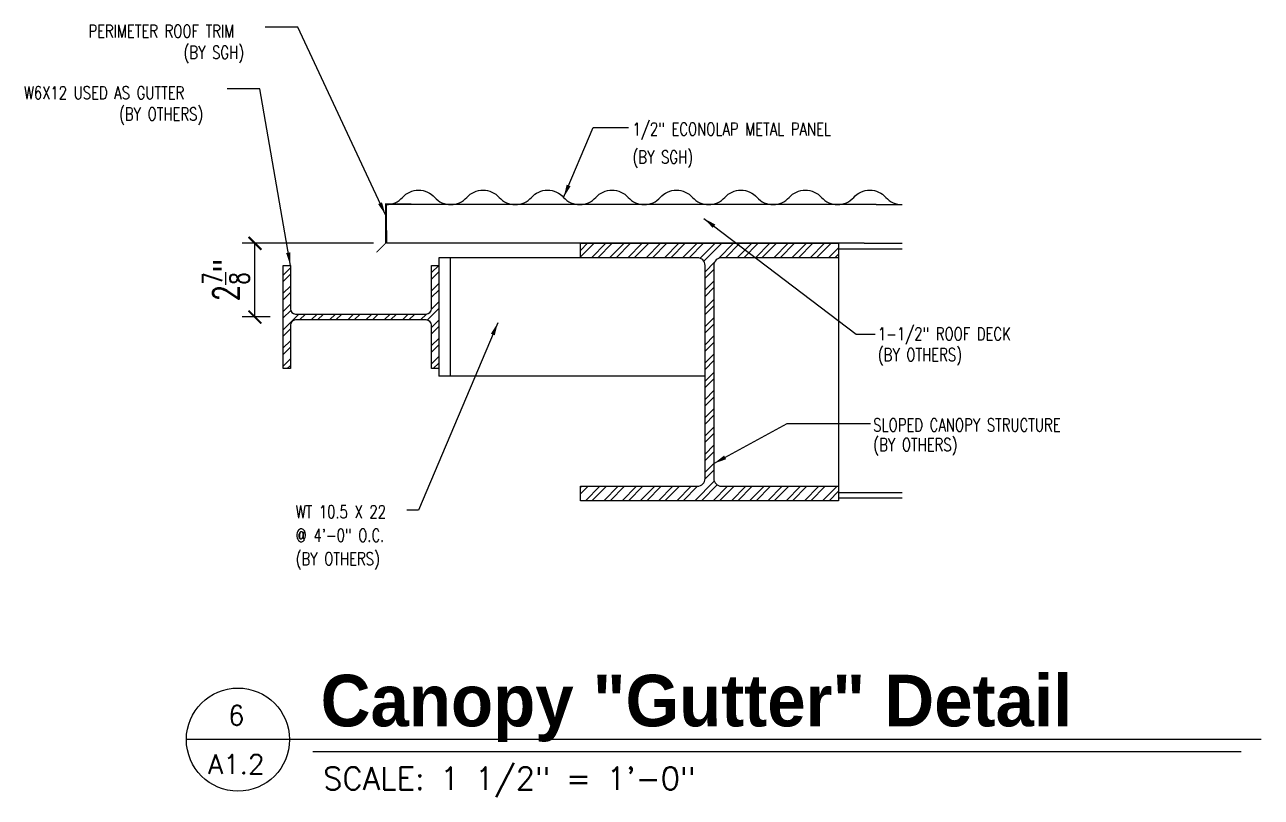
# Model space of a CAD drawing. Header units: inches. Extents: x 0 to 10293, y 0 to 4182.
# Drawn here: x 363.1 to 411.05, y 4083.42 to 4113.37 of the extents above; entities that cross this region are included whole.
import ezdxf
from ezdxf.enums import TextEntityAlignment as Align

# ---------------------------------------------------------------- set-up
doc = ezdxf.new("R2010")
doc.units = ezdxf.units.IN
doc.header["$LTSCALE"] = 48
doc.header["$MEASUREMENT"] = 0
doc.styles.add('Arch-Dim', font='romans.shx', dxfattribs={"width": 0.75})
doc.styles.add('BOLD', font='bold.shx', dxfattribs={"height": 18})
doc.styles.add('NOTATION', font='romans.shx', dxfattribs={"width": 0.75})
doc.styles.add('SIMPLEX', font='SIMPLEX.SHX')
doc.dimstyles.new('Aec-Arch-I-96', dxfattribs={"dimscale": 96, "dimtxt": 0.09375, "dimasz": 0.0625, "dimexe": 0.0625, "dimexo": 0.0625, "dimgap": 0.03125, "dimtad": 1, "dimdec": 4, "dimzin": 3, "dimdsep": 46, "dimlunit": 4, "dimtxsty": 'Arch-Dim', "dimblk": 'ARCHTICK', "dimcen": 0.09375, "dimazin": 2, "dimtfac": 0.75, "dimtdec": 4, "dimtix": 1, "dimtmove": 2, "dimatfit": 2, "dimfxl": 0, "dimtolj": 1, "dimtzin": 0, "dimarcsym": 0})

# ---------------------------------------------------------------- blocks, each defined once
blk = doc.blocks.new('_ArchTick')
at = {"color": 0, "linetype": 'ByBlock', "const_width": 0.15}
blk.add_lwpolyline([(-0.5, -0.5), (0.5, 0.5)], dxfattribs=at)
blk = doc.blocks.new('STDTITLE')
at = {"color": 5}
blk.add_line((10.421, 0), (0, 0), dxfattribs=at)
at = {"color": 4}
blk.add_line((10.225, -0.12), (1.227, -0.12), dxfattribs=at)
at = {"color": 5}
blk.add_circle((0.5, 0), 0.5, dxfattribs=at)
at = {"color": 4, "flags": 12}
for tag, p, height, style in [('TITLE2', (1.302, 0.78), 0.5, 'BOLD'), ('TITLE1', (1.302, 0.128), 0.5, 'BOLD'), ('SCALE', (1.326, -0.486), 0.219, 'SIMPLEX')]:
    blk.add_attdef(tag, p, '', height=height, dxfattribs=dict(at, style=style))
at = {"color": 4, "style": 'SIMPLEX', "flags": 12}
for tag, p in [('INFORMATION3', (10.222, 0.791)), ('INFORMATION2', (10.222, 0.462)), ('INFORMATION1', (10.222, 0.133))]:
    blk.add_attdef(tag, text='', height=0.188, dxfattribs=at).set_placement(p, align=Align.RIGHT)
blk.add_attdef('DETNO', text='', height=0.188, dxfattribs=at).set_placement((0.484, 0.142), align=Align.CENTER)
blk.add_attdef('SHTNO', text='', height=0.188, dxfattribs=at).set_placement((0.484, -0.145), align=Align.TOP_CENTER)
blk = doc.blocks.new('*D179')
at = {"color": 0, "lineweight": -2}
for p, q in [((376.62, 4104.897), (371.524, 4104.897)), ((372.024, 4102.039), (372.024, 4104.897)), ((372.62, 4102.039), (371.524, 4102.039))]:
    blk.add_line(p, q, dxfattribs=at)
at = {"layer": 'Defpoints', "color": 0}
for p in [(372.024, 4104.897), (377.12, 4104.897), (373.12, 4102.039)]:
    blk.add_point(p, dxfattribs=at)
at = {"color": 0, "lineweight": -2, "xscale": 0.5, "yscale": 0.5, "zscale": 0.5}
for p, rotation in [((372.024, 4104.897), 90), ((372.024, 4102.039), 270)]:
    blk.add_blockref('_ArchTick', p, dxfattribs=dict(at, rotation=rotation))
at = {"color": 0, "insert": (370.899, 4103.468), "char_height": 1, "attachment_point": 5, "rotation": 90, "style": 'Arch-Dim'}
blk.add_mtext('\\A1;2{\\H0.750000x;\\S7/8;}"', dxfattribs=at)

msp = doc.modelspace()

# ---------------------------------------------------------------- linework, layer by layer
for p, q in [((396.11986, 4106.39662), (377.11986, 4106.39662)), ((377.11986, 4105.39662), (377.11986, 4106.39662)), ((396.11986, 4106.39662), (397.11986, 4106.39662)), ((377.11986, 4105.39662), (377.11986, 4104.89662)), ((395.65086, 4104.89662), (377.11986, 4104.89662)), ((384.64986, 4104.37107), (385.17541, 4104.89662)), ((384.64986, 4104.62107), (384.92541, 4104.89662)), ((385.07251, 4104.33662), (385.63251, 4104.89662)), ((385.32251, 4104.33662), (385.88251, 4104.89662)), ((385.77962, 4104.33662), (386.33962, 4104.89662)), ((386.02962, 4104.33662), (386.58962, 4104.89662)), ((386.48673, 4104.33662), (387.04673, 4104.89662)), ((386.73673, 4104.33662), (387.29673, 4104.89662)), ((387.19383, 4104.33662), (387.75383, 4104.89662)), ((387.44383, 4104.33662), (388.00383, 4104.89662)), ((387.90094, 4104.33662), (388.46094, 4104.89662)), ((388.15094, 4104.33662), (388.71094, 4104.89662)), ((388.60805, 4104.33662), (389.16805, 4104.89662)), ((388.85805, 4104.33662), (389.41805, 4104.89662)), ((389.29358, 4104.31504), (389.87515, 4104.89662)), ((389.431, 4104.20246), (390.12515, 4104.89662)), ((389.99669, 4104.31105), (390.58226, 4104.89662)), ((390.27226, 4104.33662), (390.83226, 4104.89662)), ((390.72937, 4104.33662), (391.28937, 4104.89662)), ((390.97937, 4104.33662), (391.53937, 4104.89662)), ((391.43648, 4104.33662), (391.99648, 4104.89662)), ((391.68648, 4104.33662), (392.24648, 4104.89662)), ((392.14358, 4104.33662), (392.70358, 4104.89662)), ((392.39358, 4104.33662), (392.95358, 4104.89662)), ((392.85069, 4104.33662), (393.41069, 4104.89662)), ((393.10069, 4104.33662), (393.66069, 4104.89662)), ((393.5578, 4104.33662), (394.1178, 4104.89662)), ((393.8078, 4104.33662), (394.3678, 4104.89662)), ((394.2649, 4104.33662), (394.64986, 4104.72157)), ((394.5149, 4104.33662), (394.64986, 4104.47157)), ((394.64986, 4104.89662), (394.64986, 4095.02662)), ((394.64986, 4104.68662), (397.11986, 4104.68662)), ((395.65086, 4104.89662), (396.11986, 4104.89662)), ((396.11986, 4104.89662), (397.11986, 4104.89662)), ((373.11986, 4103.66597), (373.39986, 4103.94597)), ((378.86986, 4103.75912), (379.14986, 4104.03912)), ((384.64986, 4104.33662), (379.14986, 4104.33662)), ((379.14986, 4104.33662), (379.14986, 4099.74162)), ((379.59986, 4104.33662), (379.59986, 4099.74162)), ((389.47986, 4103.79421), (389.84542, 4104.15978)), ((373.11986, 4103.41597), (373.39986, 4103.69597)), ((378.86986, 4103.50912), (379.14986, 4103.78912)), ((389.47986, 4103.54421), (389.81986, 4103.88421)), ((373.11986, 4102.95886), (373.39986, 4103.23886)), ((373.11986, 4102.70886), (373.39986, 4102.98886)), ((378.86986, 4103.05201), (379.14986, 4103.33201)), ((378.86986, 4102.80201), (379.14986, 4103.08201)), ((389.47986, 4103.0871), (389.81986, 4103.4271)), ((389.47986, 4102.8371), (389.81986, 4103.1771)), ((373.11986, 4102.25176), (373.39986, 4102.53176)), ((378.86957, 4102.34462), (379.14986, 4102.6249)), ((389.47986, 4102.38), (389.81986, 4102.72)), ((373.11986, 4102.00176), (373.41009, 4102.292)), ((373.11986, 4101.54465), (373.72932, 4102.15412)), ((373.74932, 4101.92412), (373.97932, 4102.15412)), ((374.20643, 4101.92412), (374.43643, 4102.15412)), ((374.45643, 4101.92412), (374.68643, 4102.15412)), ((374.91354, 4101.92412), (375.14354, 4102.15412)), ((375.16354, 4101.92412), (375.39354, 4102.15412)), ((375.62064, 4101.92412), (375.85064, 4102.15412)), ((375.87064, 4101.92412), (376.10064, 4102.15412)), ((376.32775, 4101.92412), (376.55775, 4102.15412)), ((376.57775, 4101.92412), (376.80775, 4102.15412)), ((377.03486, 4101.92412), (377.26486, 4102.15412)), ((377.28486, 4101.92412), (377.51486, 4102.15412)), ((377.74196, 4101.92412), (377.97196, 4102.15412)), ((377.99196, 4101.92412), (378.22196, 4102.15412)), ((378.44907, 4101.92412), (378.67936, 4102.1544)), ((378.69705, 4101.9221), (379.14986, 4102.3749)), ((389.47986, 4102.13), (389.81986, 4102.47)), ((373.11986, 4101.29465), (373.39986, 4101.57465)), ((378.86986, 4101.6378), (379.14986, 4101.9178)), ((378.86986, 4101.3878), (379.14986, 4101.6678)), ((389.47986, 4101.67289), (389.81986, 4102.01289)), ((389.47986, 4101.42289), (389.81986, 4101.76289)), ((373.11986, 4100.83754), (373.39986, 4101.11754)), ((378.86986, 4100.93069), (379.14986, 4101.21069)), ((389.47986, 4100.96578), (389.81986, 4101.30578)), ((373.11986, 4100.58754), (373.39986, 4100.86754)), ((378.86986, 4100.68069), (379.14986, 4100.96069)), ((389.47986, 4100.71578), (389.81986, 4101.05578)), ((389.47986, 4100.25868), (389.81986, 4100.59868)), ((373.11986, 4100.13044), (373.39986, 4100.41044)), ((373.27854, 4100.03912), (373.39986, 4100.16044)), ((378.86986, 4100.22358), (379.14986, 4100.50358)), ((378.93539, 4100.03912), (379.14986, 4100.25358)), ((389.47986, 4100.00868), (389.81986, 4100.34868)), ((389.47986, 4099.74162), (379.14986, 4099.74162)), ((389.47986, 4099.55157), (389.81986, 4099.89157)), ((389.47986, 4099.30157), (389.81986, 4099.64157)), ((389.47986, 4098.84446), (389.81986, 4099.18446)), ((389.47986, 4098.59446), (389.81986, 4098.93446)), ((389.47986, 4098.13736), (389.81986, 4098.47736)), ((389.47986, 4097.88736), (389.81986, 4098.22736)), ((389.47986, 4097.43025), (389.81986, 4097.77025)), ((389.47986, 4097.18025), (389.81986, 4097.52025)), ((389.47986, 4096.72314), (389.81986, 4097.06314)), ((389.47986, 4096.47314), (389.81986, 4096.81314)), ((389.47986, 4096.01604), (389.81986, 4096.35604)), ((389.47974, 4095.76592), (389.81986, 4096.10604)), ((384.64986, 4095.17868), (384.9478, 4095.47662)), ((384.64986, 4095.42868), (384.6978, 4095.47662)), ((384.8449, 4094.91662), (385.4049, 4095.47662)), ((385.0949, 4094.91662), (385.6549, 4095.47662)), ((385.55201, 4094.91662), (386.11201, 4095.47662)), ((385.80201, 4094.91662), (386.36201, 4095.47662)), ((386.25912, 4094.91662), (386.81912, 4095.47662)), ((386.50912, 4094.91662), (387.06912, 4095.47662)), ((386.96622, 4094.91662), (387.52622, 4095.47662)), ((387.21622, 4094.91662), (387.77622, 4095.47662)), ((387.67333, 4094.91662), (388.23333, 4095.47662)), ((387.92333, 4094.91662), (388.48333, 4095.47662)), ((388.38044, 4094.91662), (388.94044, 4095.47662)), ((388.63044, 4094.91662), (389.19055, 4095.47673)), ((389.08754, 4094.91662), (389.83929, 4095.66836)), ((389.33754, 4094.91662), (389.94945, 4095.52853)), ((389.79465, 4094.91662), (390.35465, 4095.47662)), ((390.04465, 4094.91662), (390.60465, 4095.47662)), ((390.50176, 4094.91662), (391.06176, 4095.47662)), ((390.75176, 4094.91662), (391.31176, 4095.47662)), ((391.20886, 4094.91662), (391.76886, 4095.47662)), ((391.45886, 4094.91662), (392.01886, 4095.47662)), ((391.91597, 4094.91662), (392.47597, 4095.47662)), ((392.16597, 4094.91662), (392.72597, 4095.47662)), ((392.62308, 4094.91662), (393.18308, 4095.47662)), ((392.87308, 4094.91662), (393.43308, 4095.47662)), ((393.33018, 4094.91662), (393.89018, 4095.47662)), ((393.58018, 4094.91662), (394.14018, 4095.47662)), ((394.03729, 4094.91662), (394.59729, 4095.47662)), ((394.28729, 4094.91662), (394.64986, 4095.27918)), ((394.64986, 4095.23662), (397.11986, 4095.23662)), ((394.64986, 4095.02662), (397.11986, 4095.02662))]:
    msp.add_line(p, q)
at = {"flags": 128}
for points in [[(377.11986, 4106.39662, 0.21463469), (377.74486, 4106.67787, -0.45), (378.99486, 4106.67787, 0.21463469), (379.61986, 4106.39662, 0.21463469), (380.24486, 4106.67787, -0.45), (381.49486, 4106.67787, 0.21463469), (382.11986, 4106.39662)], [(382.11986, 4106.39662, 0.21463469), (382.74486, 4106.67787, -0.45), (383.99486, 4106.67787, 0.21463469), (384.61986, 4106.39662, 0.21463469), (385.24486, 4106.67787, -0.45), (386.49486, 4106.67787, 0.21463469), (387.11986, 4106.39662)], [(387.11986, 4106.39662, 0.21463469), (387.74486, 4106.67787, -0.45), (388.99486, 4106.67787, 0.21463469), (389.61986, 4106.39662, 0.21463469), (390.24486, 4106.67787, -0.45), (391.49486, 4106.67787, 0.21463469), (392.11986, 4106.39662)], [(392.11986, 4106.39662, 0.21463469), (392.74486, 4106.67787, -0.45), (393.99486, 4106.67787, 0.21463469), (394.61986, 4106.39662, 0.21463469), (395.24486, 4106.67787, -0.45), (396.49486, 4106.67787, 0.21463469), (397.11986, 4106.39662)]]:
    msp.add_lwpolyline(points, format="xyb", dxfattribs=at)
at = {"const_width": 0.03125}
msp.add_lwpolyline([(378.08861, 4106.42787), (377.08861, 4106.42787), (377.08861, 4104.89662), (376.73505, 4104.54306)], dxfattribs=at)
at = {"linetype": 'Continuous', "flags": 128}
for points in [[(384.64986, 4104.89662), (394.64986, 4104.89662), (394.64986, 4104.33662), (390.11736, 4104.33662, 0.41421356), (389.81986, 4104.03912), (389.81986, 4095.77412, 0.41421356), (390.11736, 4095.47662), (394.64986, 4095.47662), (394.64986, 4094.91662), (384.64986, 4094.91662), (384.64986, 4095.47662), (389.18236, 4095.47662, 0.41421356), (389.47986, 4095.77412), (389.47986, 4104.03912, 0.41421356), (389.18236, 4104.33662), (384.64986, 4104.33662), (384.64986, 4104.89662)], [(379.14986, 4104.03912), (379.14986, 4100.03912), (378.86986, 4100.03912), (378.86986, 4101.72287, 0.41421356), (378.66861, 4101.92412), (373.60111, 4101.92412, 0.41421356), (373.39986, 4101.72287), (373.39986, 4100.03912), (373.11986, 4100.03912), (373.11986, 4104.03912), (373.39986, 4104.03912), (373.39986, 4102.35537, 0.41421356), (373.60111, 4102.15412), (378.66861, 4102.15412, 0.41421356), (378.86986, 4102.35537), (378.86986, 4104.03912), (379.14986, 4104.03912)]]:
    msp.add_lwpolyline(points, format="xyb", close=True, dxfattribs=at)

# ---------------------------------------------------------------- block references
at = {"layer": 'Defpoints'}
ref = msp.add_blockref('STDTITLE', (369.36475, 4085.65257), dxfattribs=dict(at, xscale=4, yscale=4, zscale=4))
ref.add_attrib('DETNO', '6', dxfattribs={"layer": '0', "color": 4, "height": 0.7503, "style": 'SIMPLEX', "flags": 12}).set_placement((371.30251, 4086.21859), align=Align.CENTER)
ref.add_attrib('SHTNO', 'A1.2', dxfattribs={"layer": '0', "color": 4, "height": 0.7503, "style": 'SIMPLEX', "flags": 12}).set_placement((371.30251, 4085.07155), align=Align.TOP_CENTER)
ref.add_attrib('TITLE1', 'Canopy "Gutter" Detail ', (374.57191, 4086.16607), dxfattribs={"layer": '0', "color": 4, "height": 2.0008, "style": 'BOLD', "flags": 12})
ref.add_attrib('SCALE', 'SCALE: 1 1/2" = 1\'-0"', (374.66761, 4083.70844), dxfattribs={"layer": '0', "color": 4, "height": 0.87535, "style": 'SIMPLEX', "flags": 12})

# ---------------------------------------------------------------- texts
at = {"style": 'NOTATION', "width": 0.75}
for s, p in [('PERIMETER ROOF TRIM', (365.56413, 4112.87149)), ('(BY SGH)', (369.254, 4112.04723)), ('W6X12 USED AS GUTTER', (363.06395, 4110.48274)), ('(BY OTHERS)', (366.75383, 4109.65848)), ('1/2" ECONOLAP METAL PANEL', (386.66557, 4109.07399)), ('(BY SGH)', (386.66557, 4107.99106)), ('1-1/2" ROOF DECK', (396.179, 4101.1354)), ('(BY OTHERS)', (396.179, 4100.32667)), ('SLOPED CANOPY STRUCTURE', (396.00288, 4097.60324)), ('(BY OTHERS)', (396.00288, 4096.83786)), ('WT 10.5 X 22 ', (373.60223, 4094.235)), ('@ 4\'-0" O.C.', (373.60223, 4093.32424)), ('(BY OTHERS)', (373.60223, 4092.41348))]:
    msp.add_text(s, height=0.5, dxfattribs=at).set_placement(p)

# ---------------------------------------------------------------- dimensions: what is measured, and where the dimension line sits
dim = msp.add_linear_dim(base=(372.02425, 4104.89662), p1=(373.11986, 4102.03912), p2=(377.11986, 4104.89662), angle=90, dimstyle='Aec-Arch-I-96', override={"dimscale": 8, "dimtxt": 0.125})
dim.commit()
dim.dimension.update_dxf_attribs({"geometry": '*D179', "text_midpoint": (370.89925, 4103.46787)})

# ---------------------------------------------------------------- leaders
for points in [[(377.08861, 4105.99802), (373.68919, 4113.27222), (372.42465, 4113.27222)], [(373.39986, 4104.03912), (372.2115, 4110.88347), (370.94695, 4110.88347)], [(383.99486, 4106.67787), (385.13483, 4109.38826), (386.50786, 4109.38826)], [(389.4304, 4105.86168), (395.34004, 4101.37772), (396.0785, 4101.37772)], [(381.44384, 4101.81812), (378.36454, 4094.55299), (377.91744, 4094.55299)], [(389.81986, 4096.35604), (392.66133, 4097.91159), (395.90238, 4097.91159)]]:
    msp.add_leader(points, dimstyle='Aec-Arch-I-96', override={"dimscale": 8, "dimtxt": 0.125})

doc.saveas('drawing.dxf')
